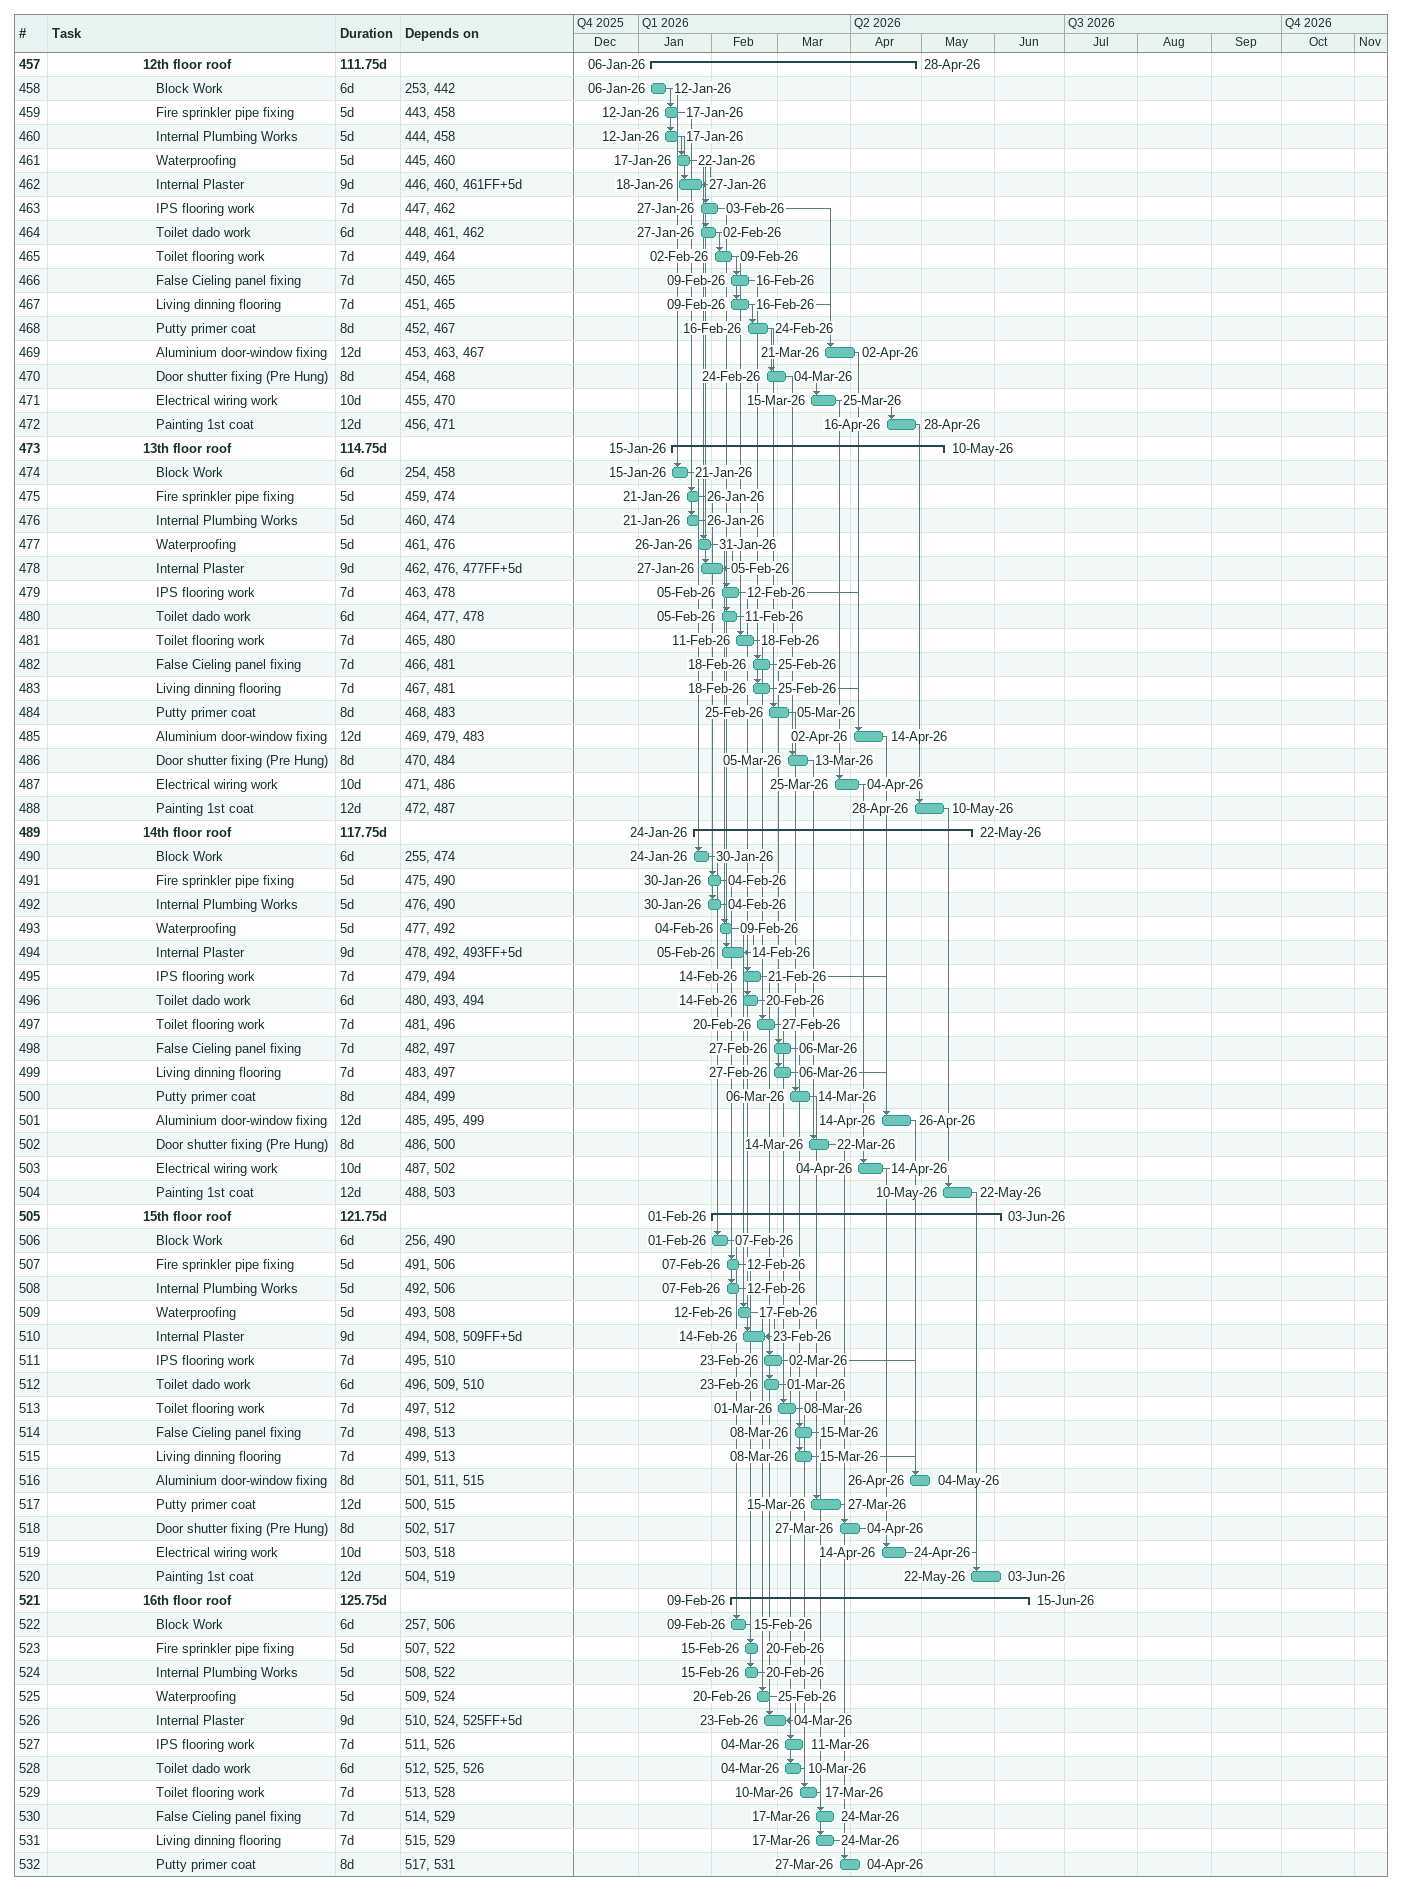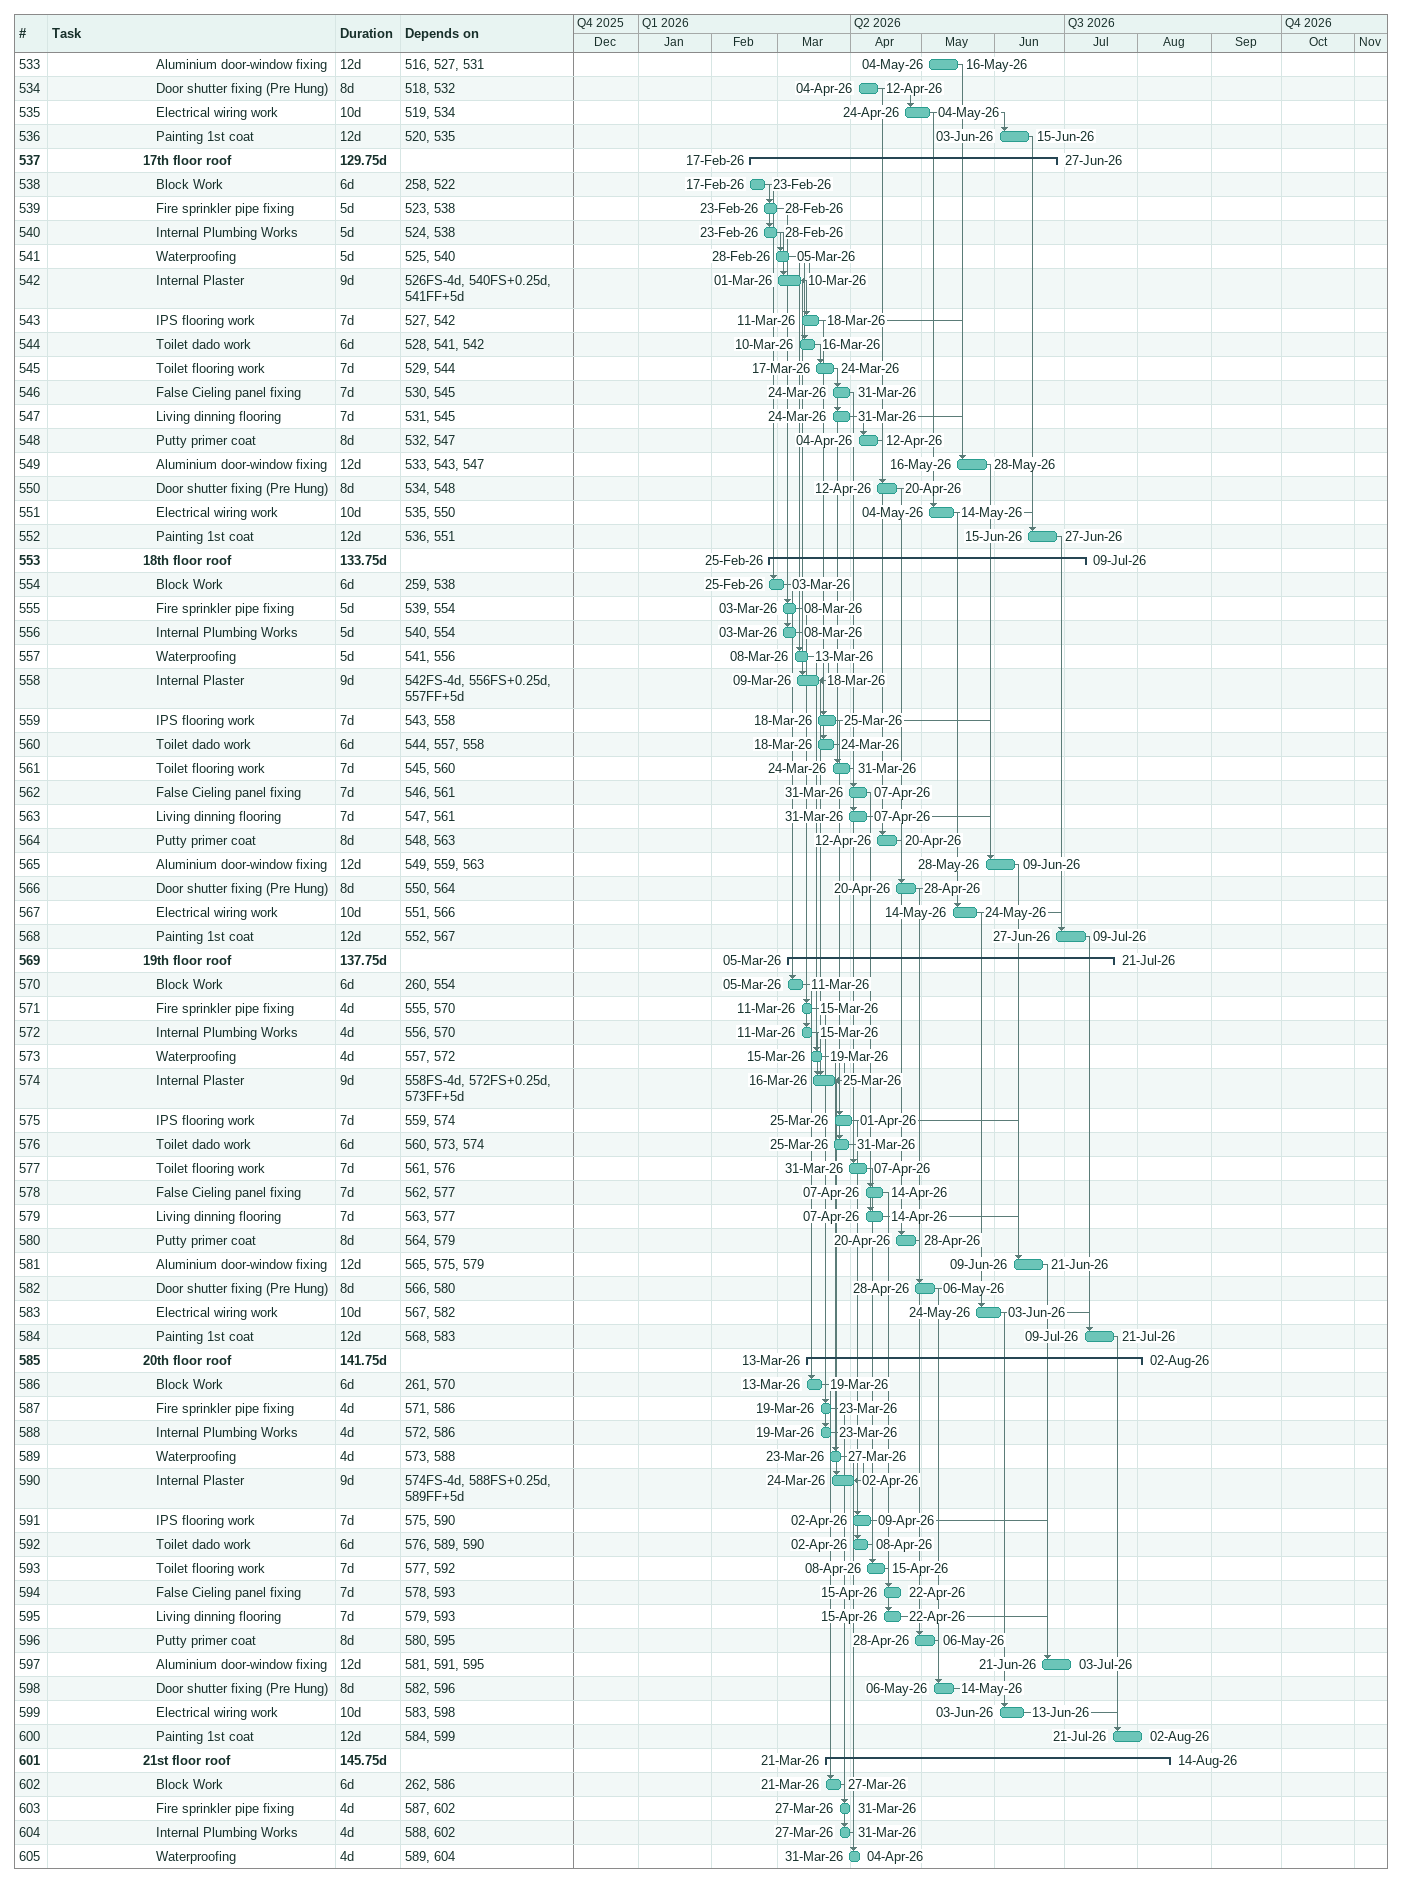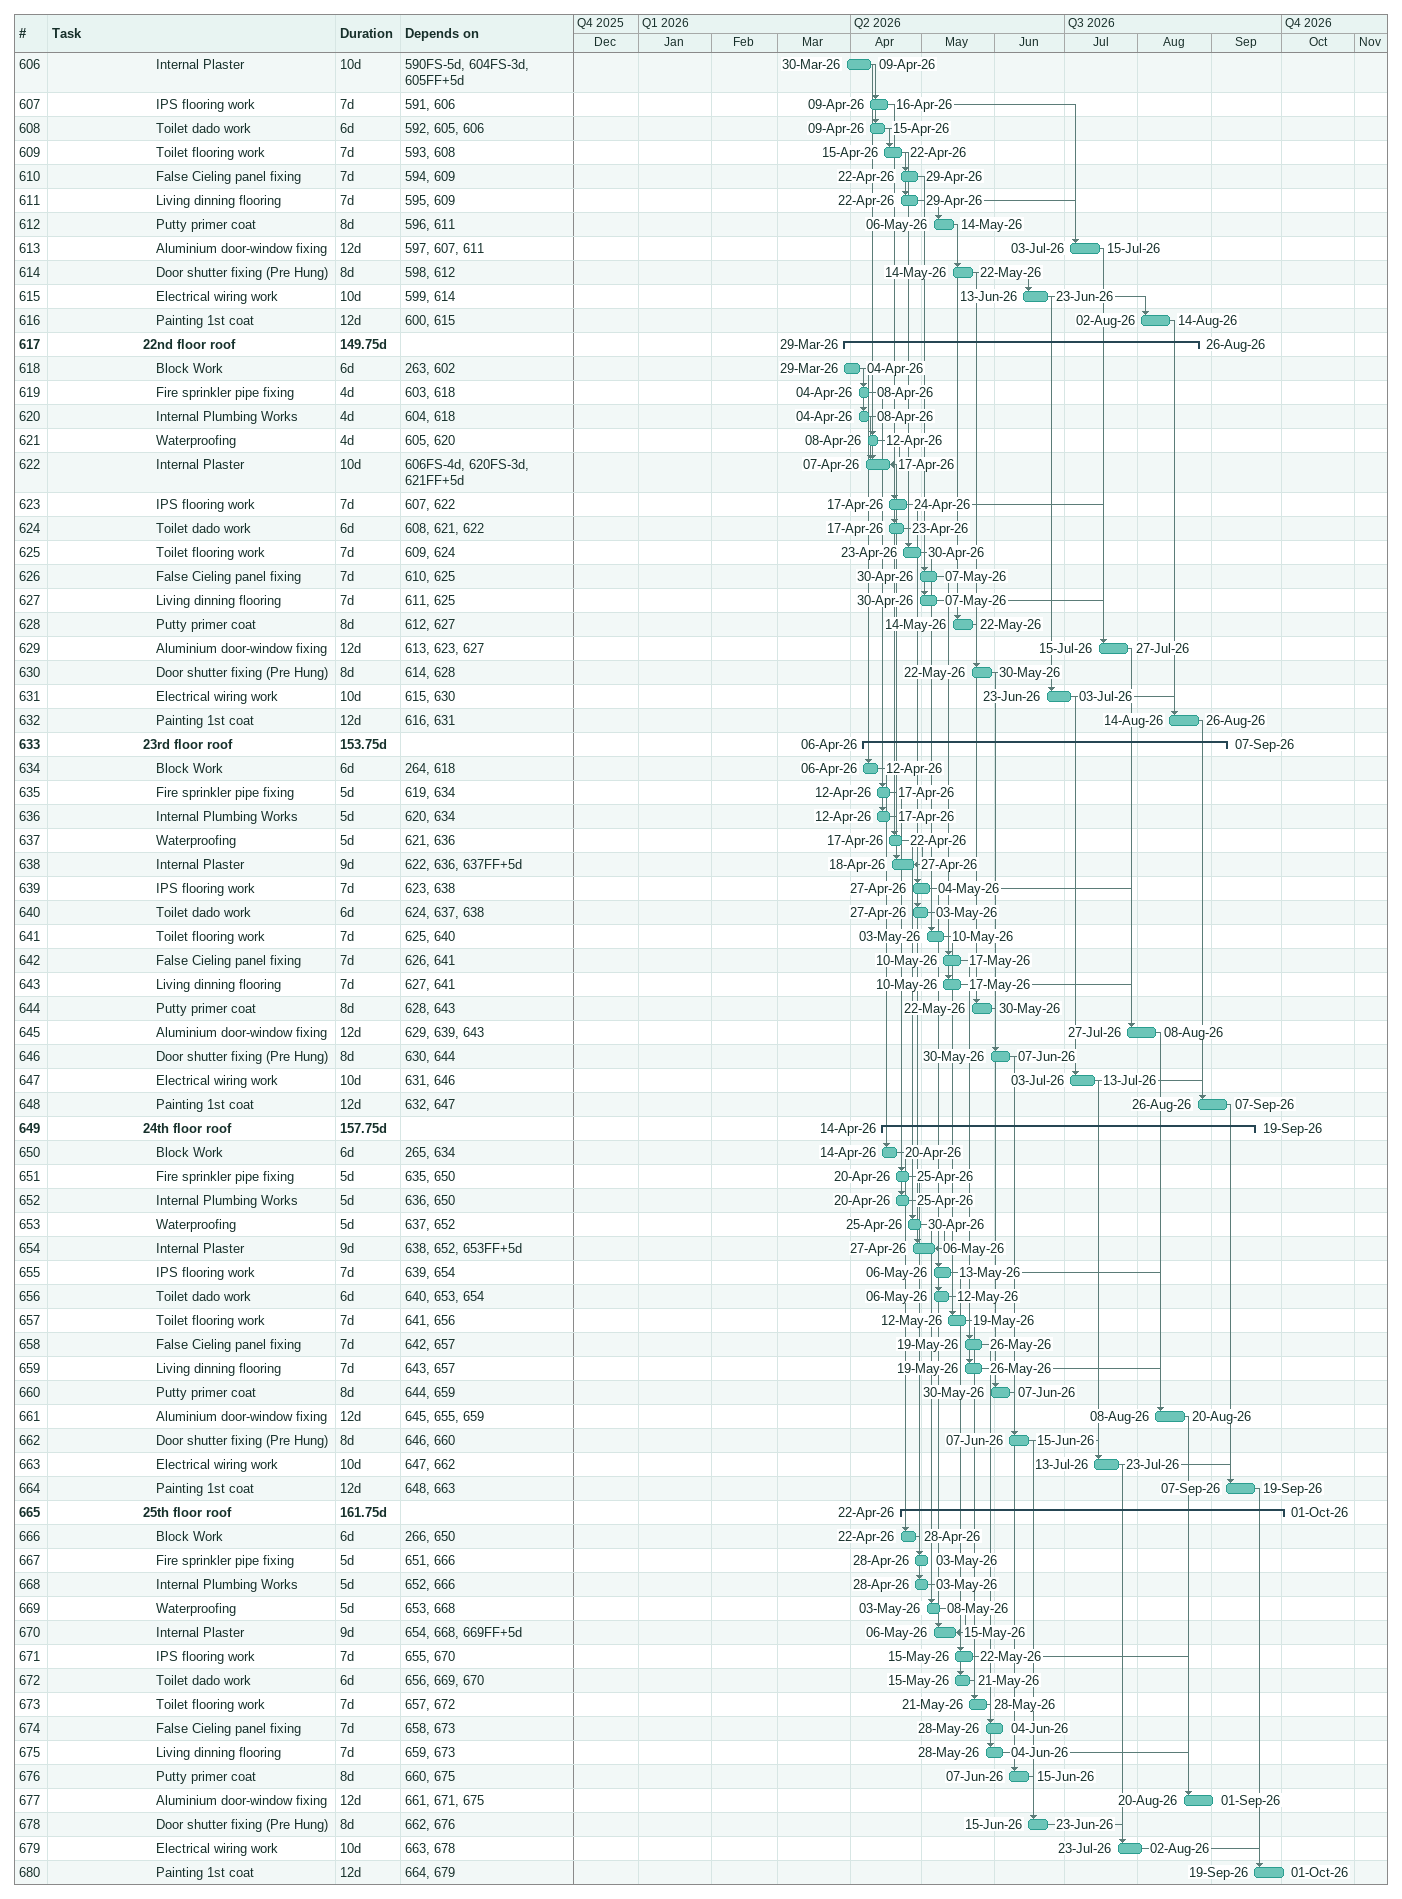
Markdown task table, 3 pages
| ID | Level | Task | Duration | Start | Finish | Predecessors |
|---|---|---|---|---|---|---|
| 457 | 8 | **12th floor roof** | 111.75d | 2026-01-06 | 2026-04-28 |  |
| 458 | 9 | Block Work | 6d | 2026-01-06 | 2026-01-12 | 253, 442 |
| 459 | 9 | Fire sprinkler pipe fixing | 5d | 2026-01-12 | 2026-01-17 | 443, 458 |
| 460 | 9 | Internal Plumbing Works | 5d | 2026-01-12 | 2026-01-17 | 444, 458 |
| 461 | 9 | Waterproofing | 5d | 2026-01-17 | 2026-01-22 | 445, 460 |
| 462 | 9 | Internal Plaster | 9d | 2026-01-18 | 2026-01-27 | 446, 460, 461FF+5d |
| 463 | 9 | IPS flooring work | 7d | 2026-01-27 | 2026-02-03 | 447, 462 |
| 464 | 9 | Toilet dado work | 6d | 2026-01-27 | 2026-02-02 | 448, 461, 462 |
| 465 | 9 | Toilet flooring work | 7d | 2026-02-02 | 2026-02-09 | 449, 464 |
| 466 | 9 | False Cieling panel fixing | 7d | 2026-02-09 | 2026-02-16 | 450, 465 |
| 467 | 9 | Living dinning flooring | 7d | 2026-02-09 | 2026-02-16 | 451, 465 |
| 468 | 9 | Putty primer coat | 8d | 2026-02-16 | 2026-02-24 | 452, 467 |
| 469 | 9 | Aluminium door-window fixing | 12d | 2026-03-21 | 2026-04-02 | 453, 463, 467 |
| 470 | 9 | Door shutter fixing (Pre Hung) | 8d | 2026-02-24 | 2026-03-04 | 454, 468 |
| 471 | 9 | Electrical wiring work | 10d | 2026-03-15 | 2026-03-25 | 455, 470 |
| 472 | 9 | Painting 1st coat | 12d | 2026-04-16 | 2026-04-28 | 456, 471 |
| 473 | 8 | **13th floor roof** | 114.75d | 2026-01-15 | 2026-05-10 |  |
| 474 | 9 | Block Work | 6d | 2026-01-15 | 2026-01-21 | 254, 458 |
| 475 | 9 | Fire sprinkler pipe fixing | 5d | 2026-01-21 | 2026-01-26 | 459, 474 |
| 476 | 9 | Internal Plumbing Works | 5d | 2026-01-21 | 2026-01-26 | 460, 474 |
| 477 | 9 | Waterproofing | 5d | 2026-01-26 | 2026-01-31 | 461, 476 |
| 478 | 9 | Internal Plaster | 9d | 2026-01-27 | 2026-02-05 | 462, 476, 477FF+5d |
| 479 | 9 | IPS flooring work | 7d | 2026-02-05 | 2026-02-12 | 463, 478 |
| 480 | 9 | Toilet dado work | 6d | 2026-02-05 | 2026-02-11 | 464, 477, 478 |
| 481 | 9 | Toilet flooring work | 7d | 2026-02-11 | 2026-02-18 | 465, 480 |
| 482 | 9 | False Cieling panel fixing | 7d | 2026-02-18 | 2026-02-25 | 466, 481 |
| 483 | 9 | Living dinning flooring | 7d | 2026-02-18 | 2026-02-25 | 467, 481 |
| 484 | 9 | Putty primer coat | 8d | 2026-02-25 | 2026-03-05 | 468, 483 |
| 485 | 9 | Aluminium door-window fixing | 12d | 2026-04-02 | 2026-04-14 | 469, 479, 483 |
| 486 | 9 | Door shutter fixing (Pre Hung) | 8d | 2026-03-05 | 2026-03-13 | 470, 484 |
| 487 | 9 | Electrical wiring work | 10d | 2026-03-25 | 2026-04-04 | 471, 486 |
| 488 | 9 | Painting 1st coat | 12d | 2026-04-28 | 2026-05-10 | 472, 487 |
| 489 | 8 | **14th floor roof** | 117.75d | 2026-01-24 | 2026-05-22 |  |
| 490 | 9 | Block Work | 6d | 2026-01-24 | 2026-01-30 | 255, 474 |
| 491 | 9 | Fire sprinkler pipe fixing | 5d | 2026-01-30 | 2026-02-04 | 475, 490 |
| 492 | 9 | Internal Plumbing Works | 5d | 2026-01-30 | 2026-02-04 | 476, 490 |
| 493 | 9 | Waterproofing | 5d | 2026-02-04 | 2026-02-09 | 477, 492 |
| 494 | 9 | Internal Plaster | 9d | 2026-02-05 | 2026-02-14 | 478, 492, 493FF+5d |
| 495 | 9 | IPS flooring work | 7d | 2026-02-14 | 2026-02-21 | 479, 494 |
| 496 | 9 | Toilet dado work | 6d | 2026-02-14 | 2026-02-20 | 480, 493, 494 |
| 497 | 9 | Toilet flooring work | 7d | 2026-02-20 | 2026-02-27 | 481, 496 |
| 498 | 9 | False Cieling panel fixing | 7d | 2026-02-27 | 2026-03-06 | 482, 497 |
| 499 | 9 | Living dinning flooring | 7d | 2026-02-27 | 2026-03-06 | 483, 497 |
| 500 | 9 | Putty primer coat | 8d | 2026-03-06 | 2026-03-14 | 484, 499 |
| 501 | 9 | Aluminium door-window fixing | 12d | 2026-04-14 | 2026-04-26 | 485, 495, 499 |
| 502 | 9 | Door shutter fixing (Pre Hung) | 8d | 2026-03-14 | 2026-03-22 | 486, 500 |
| 503 | 9 | Electrical wiring work | 10d | 2026-04-04 | 2026-04-14 | 487, 502 |
| 504 | 9 | Painting 1st coat | 12d | 2026-05-10 | 2026-05-22 | 488, 503 |
| 505 | 8 | **15th floor roof** | 121.75d | 2026-02-01 | 2026-06-03 |  |
| 506 | 9 | Block Work | 6d | 2026-02-01 | 2026-02-07 | 256, 490 |
| 507 | 9 | Fire sprinkler pipe fixing | 5d | 2026-02-07 | 2026-02-12 | 491, 506 |
| 508 | 9 | Internal Plumbing Works | 5d | 2026-02-07 | 2026-02-12 | 492, 506 |
| 509 | 9 | Waterproofing | 5d | 2026-02-12 | 2026-02-17 | 493, 508 |
| 510 | 9 | Internal Plaster | 9d | 2026-02-14 | 2026-02-23 | 494, 508, 509FF+5d |
| 511 | 9 | IPS flooring work | 7d | 2026-02-23 | 2026-03-02 | 495, 510 |
| 512 | 9 | Toilet dado work | 6d | 2026-02-23 | 2026-03-01 | 496, 509, 510 |
| 513 | 9 | Toilet flooring work | 7d | 2026-03-01 | 2026-03-08 | 497, 512 |
| 514 | 9 | False Cieling panel fixing | 7d | 2026-03-08 | 2026-03-15 | 498, 513 |
| 515 | 9 | Living dinning flooring | 7d | 2026-03-08 | 2026-03-15 | 499, 513 |
| 516 | 9 | Aluminium door-window fixing | 8d | 2026-04-26 | 2026-05-04 | 501, 511, 515 |
| 517 | 9 | Putty primer coat | 12d | 2026-03-15 | 2026-03-27 | 500, 515 |
| 518 | 9 | Door shutter fixing (Pre Hung) | 8d | 2026-03-27 | 2026-04-04 | 502, 517 |
| 519 | 9 | Electrical wiring work | 10d | 2026-04-14 | 2026-04-24 | 503, 518 |
| 520 | 9 | Painting 1st coat | 12d | 2026-05-22 | 2026-06-03 | 504, 519 |
| 521 | 8 | **16th floor roof** | 125.75d | 2026-02-09 | 2026-06-15 |  |
| 522 | 9 | Block Work | 6d | 2026-02-09 | 2026-02-15 | 257, 506 |
| 523 | 9 | Fire sprinkler pipe fixing | 5d | 2026-02-15 | 2026-02-20 | 507, 522 |
| 524 | 9 | Internal Plumbing Works | 5d | 2026-02-15 | 2026-02-20 | 508, 522 |
| 525 | 9 | Waterproofing | 5d | 2026-02-20 | 2026-02-25 | 509, 524 |
| 526 | 9 | Internal Plaster | 9d | 2026-02-23 | 2026-03-04 | 510, 524, 525FF+5d |
| 527 | 9 | IPS flooring work | 7d | 2026-03-04 | 2026-03-11 | 511, 526 |
| 528 | 9 | Toilet dado work | 6d | 2026-03-04 | 2026-03-10 | 512, 525, 526 |
| 529 | 9 | Toilet flooring work | 7d | 2026-03-10 | 2026-03-17 | 513, 528 |
| 530 | 9 | False Cieling panel fixing | 7d | 2026-03-17 | 2026-03-24 | 514, 529 |
| 531 | 9 | Living dinning flooring | 7d | 2026-03-17 | 2026-03-24 | 515, 529 |
| 532 | 9 | Putty primer coat | 8d | 2026-03-27 | 2026-04-04 | 517, 531 |
| 533 | 9 | Aluminium door-window fixing | 12d | 2026-05-04 | 2026-05-16 | 516, 527, 531 |
| 534 | 9 | Door shutter fixing (Pre Hung) | 8d | 2026-04-04 | 2026-04-12 | 518, 532 |
| 535 | 9 | Electrical wiring work | 10d | 2026-04-24 | 2026-05-04 | 519, 534 |
| 536 | 9 | Painting 1st coat | 12d | 2026-06-03 | 2026-06-15 | 520, 535 |
| 537 | 8 | **17th floor roof** | 129.75d | 2026-02-17 | 2026-06-27 |  |
| 538 | 9 | Block Work | 6d | 2026-02-17 | 2026-02-23 | 258, 522 |
| 539 | 9 | Fire sprinkler pipe fixing | 5d | 2026-02-23 | 2026-02-28 | 523, 538 |
| 540 | 9 | Internal Plumbing Works | 5d | 2026-02-23 | 2026-02-28 | 524, 538 |
| 541 | 9 | Waterproofing | 5d | 2026-02-28 | 2026-03-05 | 525, 540 |
| 542 | 9 | Internal Plaster | 9d | 2026-03-01 | 2026-03-10 | 526FS-4d, 540FS+0.25d, 541FF+5d |
| 543 | 9 | IPS flooring work | 7d | 2026-03-11 | 2026-03-18 | 527, 542 |
| 544 | 9 | Toilet dado work | 6d | 2026-03-10 | 2026-03-16 | 528, 541, 542 |
| 545 | 9 | Toilet flooring work | 7d | 2026-03-17 | 2026-03-24 | 529, 544 |
| 546 | 9 | False Cieling panel fixing | 7d | 2026-03-24 | 2026-03-31 | 530, 545 |
| 547 | 9 | Living dinning flooring | 7d | 2026-03-24 | 2026-03-31 | 531, 545 |
| 548 | 9 | Putty primer coat | 8d | 2026-04-04 | 2026-04-12 | 532, 547 |
| 549 | 9 | Aluminium door-window fixing | 12d | 2026-05-16 | 2026-05-28 | 533, 543, 547 |
| 550 | 9 | Door shutter fixing (Pre Hung) | 8d | 2026-04-12 | 2026-04-20 | 534, 548 |
| 551 | 9 | Electrical wiring work | 10d | 2026-05-04 | 2026-05-14 | 535, 550 |
| 552 | 9 | Painting 1st coat | 12d | 2026-06-15 | 2026-06-27 | 536, 551 |
| 553 | 8 | **18th floor roof** | 133.75d | 2026-02-25 | 2026-07-09 |  |
| 554 | 9 | Block Work | 6d | 2026-02-25 | 2026-03-03 | 259, 538 |
| 555 | 9 | Fire sprinkler pipe fixing | 5d | 2026-03-03 | 2026-03-08 | 539, 554 |
| 556 | 9 | Internal Plumbing Works | 5d | 2026-03-03 | 2026-03-08 | 540, 554 |
| 557 | 9 | Waterproofing | 5d | 2026-03-08 | 2026-03-13 | 541, 556 |
| 558 | 9 | Internal Plaster | 9d | 2026-03-09 | 2026-03-18 | 542FS-4d, 556FS+0.25d, 557FF+5d |
| 559 | 9 | IPS flooring work | 7d | 2026-03-18 | 2026-03-25 | 543, 558 |
| 560 | 9 | Toilet dado work | 6d | 2026-03-18 | 2026-03-24 | 544, 557, 558 |
| 561 | 9 | Toilet flooring work | 7d | 2026-03-24 | 2026-03-31 | 545, 560 |
| 562 | 9 | False Cieling panel fixing | 7d | 2026-03-31 | 2026-04-07 | 546, 561 |
| 563 | 9 | Living dinning flooring | 7d | 2026-03-31 | 2026-04-07 | 547, 561 |
| 564 | 9 | Putty primer coat | 8d | 2026-04-12 | 2026-04-20 | 548, 563 |
| 565 | 9 | Aluminium door-window fixing | 12d | 2026-05-28 | 2026-06-09 | 549, 559, 563 |
| 566 | 9 | Door shutter fixing (Pre Hung) | 8d | 2026-04-20 | 2026-04-28 | 550, 564 |
| 567 | 9 | Electrical wiring work | 10d | 2026-05-14 | 2026-05-24 | 551, 566 |
| 568 | 9 | Painting 1st coat | 12d | 2026-06-27 | 2026-07-09 | 552, 567 |
| 569 | 8 | **19th floor roof** | 137.75d | 2026-03-05 | 2026-07-21 |  |
| 570 | 9 | Block Work | 6d | 2026-03-05 | 2026-03-11 | 260, 554 |
| 571 | 9 | Fire sprinkler pipe fixing | 4d | 2026-03-11 | 2026-03-15 | 555, 570 |
| 572 | 9 | Internal Plumbing Works | 4d | 2026-03-11 | 2026-03-15 | 556, 570 |
| 573 | 9 | Waterproofing | 4d | 2026-03-15 | 2026-03-19 | 557, 572 |
| 574 | 9 | Internal Plaster | 9d | 2026-03-16 | 2026-03-25 | 558FS-4d, 572FS+0.25d, 573FF+5d |
| 575 | 9 | IPS flooring work | 7d | 2026-03-25 | 2026-04-01 | 559, 574 |
| 576 | 9 | Toilet dado work | 6d | 2026-03-25 | 2026-03-31 | 560, 573, 574 |
| 577 | 9 | Toilet flooring work | 7d | 2026-03-31 | 2026-04-07 | 561, 576 |
| 578 | 9 | False Cieling panel fixing | 7d | 2026-04-07 | 2026-04-14 | 562, 577 |
| 579 | 9 | Living dinning flooring | 7d | 2026-04-07 | 2026-04-14 | 563, 577 |
| 580 | 9 | Putty primer coat | 8d | 2026-04-20 | 2026-04-28 | 564, 579 |
| 581 | 9 | Aluminium door-window fixing | 12d | 2026-06-09 | 2026-06-21 | 565, 575, 579 |
| 582 | 9 | Door shutter fixing (Pre Hung) | 8d | 2026-04-28 | 2026-05-06 | 566, 580 |
| 583 | 9 | Electrical wiring work | 10d | 2026-05-24 | 2026-06-03 | 567, 582 |
| 584 | 9 | Painting 1st coat | 12d | 2026-07-09 | 2026-07-21 | 568, 583 |
| 585 | 8 | **20th floor roof** | 141.75d | 2026-03-13 | 2026-08-02 |  |
| 586 | 9 | Block Work | 6d | 2026-03-13 | 2026-03-19 | 261, 570 |
| 587 | 9 | Fire sprinkler pipe fixing | 4d | 2026-03-19 | 2026-03-23 | 571, 586 |
| 588 | 9 | Internal Plumbing Works | 4d | 2026-03-19 | 2026-03-23 | 572, 586 |
| 589 | 9 | Waterproofing | 4d | 2026-03-23 | 2026-03-27 | 573, 588 |
| 590 | 9 | Internal Plaster | 9d | 2026-03-24 | 2026-04-02 | 574FS-4d, 588FS+0.25d, 589FF+5d |
| 591 | 9 | IPS flooring work | 7d | 2026-04-02 | 2026-04-09 | 575, 590 |
| 592 | 9 | Toilet dado work | 6d | 2026-04-02 | 2026-04-08 | 576, 589, 590 |
| 593 | 9 | Toilet flooring work | 7d | 2026-04-08 | 2026-04-15 | 577, 592 |
| 594 | 9 | False Cieling panel fixing | 7d | 2026-04-15 | 2026-04-22 | 578, 593 |
| 595 | 9 | Living dinning flooring | 7d | 2026-04-15 | 2026-04-22 | 579, 593 |
| 596 | 9 | Putty primer coat | 8d | 2026-04-28 | 2026-05-06 | 580, 595 |
| 597 | 9 | Aluminium door-window fixing | 12d | 2026-06-21 | 2026-07-03 | 581, 591, 595 |
| 598 | 9 | Door shutter fixing (Pre Hung) | 8d | 2026-05-06 | 2026-05-14 | 582, 596 |
| 599 | 9 | Electrical wiring work | 10d | 2026-06-03 | 2026-06-13 | 583, 598 |
| 600 | 9 | Painting 1st coat | 12d | 2026-07-21 | 2026-08-02 | 584, 599 |
| 601 | 8 | **21st floor roof** | 145.75d | 2026-03-21 | 2026-08-14 |  |
| 602 | 9 | Block Work | 6d | 2026-03-21 | 2026-03-27 | 262, 586 |
| 603 | 9 | Fire sprinkler pipe fixing | 4d | 2026-03-27 | 2026-03-31 | 587, 602 |
| 604 | 9 | Internal Plumbing Works | 4d | 2026-03-27 | 2026-03-31 | 588, 602 |
| 605 | 9 | Waterproofing | 4d | 2026-03-31 | 2026-04-04 | 589, 604 |
| 606 | 9 | Internal Plaster | 10d | 2026-03-30 | 2026-04-09 | 590FS-5d, 604FS-3d, 605FF+5d |
| 607 | 9 | IPS flooring work | 7d | 2026-04-09 | 2026-04-16 | 591, 606 |
| 608 | 9 | Toilet dado work | 6d | 2026-04-09 | 2026-04-15 | 592, 605, 606 |
| 609 | 9 | Toilet flooring work | 7d | 2026-04-15 | 2026-04-22 | 593, 608 |
| 610 | 9 | False Cieling panel fixing | 7d | 2026-04-22 | 2026-04-29 | 594, 609 |
| 611 | 9 | Living dinning flooring | 7d | 2026-04-22 | 2026-04-29 | 595, 609 |
| 612 | 9 | Putty primer coat | 8d | 2026-05-06 | 2026-05-14 | 596, 611 |
| 613 | 9 | Aluminium door-window fixing | 12d | 2026-07-03 | 2026-07-15 | 597, 607, 611 |
| 614 | 9 | Door shutter fixing (Pre Hung) | 8d | 2026-05-14 | 2026-05-22 | 598, 612 |
| 615 | 9 | Electrical wiring work | 10d | 2026-06-13 | 2026-06-23 | 599, 614 |
| 616 | 9 | Painting 1st coat | 12d | 2026-08-02 | 2026-08-14 | 600, 615 |
| 617 | 8 | **22nd floor roof** | 149.75d | 2026-03-29 | 2026-08-26 |  |
| 618 | 9 | Block Work | 6d | 2026-03-29 | 2026-04-04 | 263, 602 |
| 619 | 9 | Fire sprinkler pipe fixing | 4d | 2026-04-04 | 2026-04-08 | 603, 618 |
| 620 | 9 | Internal Plumbing Works | 4d | 2026-04-04 | 2026-04-08 | 604, 618 |
| 621 | 9 | Waterproofing | 4d | 2026-04-08 | 2026-04-12 | 605, 620 |
| 622 | 9 | Internal Plaster | 10d | 2026-04-07 | 2026-04-17 | 606FS-4d, 620FS-3d, 621FF+5d |
| 623 | 9 | IPS flooring work | 7d | 2026-04-17 | 2026-04-24 | 607, 622 |
| 624 | 9 | Toilet dado work | 6d | 2026-04-17 | 2026-04-23 | 608, 621, 622 |
| 625 | 9 | Toilet flooring work | 7d | 2026-04-23 | 2026-04-30 | 609, 624 |
| 626 | 9 | False Cieling panel fixing | 7d | 2026-04-30 | 2026-05-07 | 610, 625 |
| 627 | 9 | Living dinning flooring | 7d | 2026-04-30 | 2026-05-07 | 611, 625 |
| 628 | 9 | Putty primer coat | 8d | 2026-05-14 | 2026-05-22 | 612, 627 |
| 629 | 9 | Aluminium door-window fixing | 12d | 2026-07-15 | 2026-07-27 | 613, 623, 627 |
| 630 | 9 | Door shutter fixing (Pre Hung) | 8d | 2026-05-22 | 2026-05-30 | 614, 628 |
| 631 | 9 | Electrical wiring work | 10d | 2026-06-23 | 2026-07-03 | 615, 630 |
| 632 | 9 | Painting 1st coat | 12d | 2026-08-14 | 2026-08-26 | 616, 631 |
| 633 | 8 | **23rd floor roof** | 153.75d | 2026-04-06 | 2026-09-07 |  |
| 634 | 9 | Block Work | 6d | 2026-04-06 | 2026-04-12 | 264, 618 |
| 635 | 9 | Fire sprinkler pipe fixing | 5d | 2026-04-12 | 2026-04-17 | 619, 634 |
| 636 | 9 | Internal Plumbing Works | 5d | 2026-04-12 | 2026-04-17 | 620, 634 |
| 637 | 9 | Waterproofing | 5d | 2026-04-17 | 2026-04-22 | 621, 636 |
| 638 | 9 | Internal Plaster | 9d | 2026-04-18 | 2026-04-27 | 622, 636, 637FF+5d |
| 639 | 9 | IPS flooring work | 7d | 2026-04-27 | 2026-05-04 | 623, 638 |
| 640 | 9 | Toilet dado work | 6d | 2026-04-27 | 2026-05-03 | 624, 637, 638 |
| 641 | 9 | Toilet flooring work | 7d | 2026-05-03 | 2026-05-10 | 625, 640 |
| 642 | 9 | False Cieling panel fixing | 7d | 2026-05-10 | 2026-05-17 | 626, 641 |
| 643 | 9 | Living dinning flooring | 7d | 2026-05-10 | 2026-05-17 | 627, 641 |
| 644 | 9 | Putty primer coat | 8d | 2026-05-22 | 2026-05-30 | 628, 643 |
| 645 | 9 | Aluminium door-window fixing | 12d | 2026-07-27 | 2026-08-08 | 629, 639, 643 |
| 646 | 9 | Door shutter fixing (Pre Hung) | 8d | 2026-05-30 | 2026-06-07 | 630, 644 |
| 647 | 9 | Electrical wiring work | 10d | 2026-07-03 | 2026-07-13 | 631, 646 |
| 648 | 9 | Painting 1st coat | 12d | 2026-08-26 | 2026-09-07 | 632, 647 |
| 649 | 8 | **24th floor roof** | 157.75d | 2026-04-14 | 2026-09-19 |  |
| 650 | 9 | Block Work | 6d | 2026-04-14 | 2026-04-20 | 265, 634 |
| 651 | 9 | Fire sprinkler pipe fixing | 5d | 2026-04-20 | 2026-04-25 | 635, 650 |
| 652 | 9 | Internal Plumbing Works | 5d | 2026-04-20 | 2026-04-25 | 636, 650 |
| 653 | 9 | Waterproofing | 5d | 2026-04-25 | 2026-04-30 | 637, 652 |
| 654 | 9 | Internal Plaster | 9d | 2026-04-27 | 2026-05-06 | 638, 652, 653FF+5d |
| 655 | 9 | IPS flooring work | 7d | 2026-05-06 | 2026-05-13 | 639, 654 |
| 656 | 9 | Toilet dado work | 6d | 2026-05-06 | 2026-05-12 | 640, 653, 654 |
| 657 | 9 | Toilet flooring work | 7d | 2026-05-12 | 2026-05-19 | 641, 656 |
| 658 | 9 | False Cieling panel fixing | 7d | 2026-05-19 | 2026-05-26 | 642, 657 |
| 659 | 9 | Living dinning flooring | 7d | 2026-05-19 | 2026-05-26 | 643, 657 |
| 660 | 9 | Putty primer coat | 8d | 2026-05-30 | 2026-06-07 | 644, 659 |
| 661 | 9 | Aluminium door-window fixing | 12d | 2026-08-08 | 2026-08-20 | 645, 655, 659 |
| 662 | 9 | Door shutter fixing (Pre Hung) | 8d | 2026-06-07 | 2026-06-15 | 646, 660 |
| 663 | 9 | Electrical wiring work | 10d | 2026-07-13 | 2026-07-23 | 647, 662 |
| 664 | 9 | Painting 1st coat | 12d | 2026-09-07 | 2026-09-19 | 648, 663 |
| 665 | 8 | **25th floor roof** | 161.75d | 2026-04-22 | 2026-10-01 |  |
| 666 | 9 | Block Work | 6d | 2026-04-22 | 2026-04-28 | 266, 650 |
| 667 | 9 | Fire sprinkler pipe fixing | 5d | 2026-04-28 | 2026-05-03 | 651, 666 |
| 668 | 9 | Internal Plumbing Works | 5d | 2026-04-28 | 2026-05-03 | 652, 666 |
| 669 | 9 | Waterproofing | 5d | 2026-05-03 | 2026-05-08 | 653, 668 |
| 670 | 9 | Internal Plaster | 9d | 2026-05-06 | 2026-05-15 | 654, 668, 669FF+5d |
| 671 | 9 | IPS flooring work | 7d | 2026-05-15 | 2026-05-22 | 655, 670 |
| 672 | 9 | Toilet dado work | 6d | 2026-05-15 | 2026-05-21 | 656, 669, 670 |
| 673 | 9 | Toilet flooring work | 7d | 2026-05-21 | 2026-05-28 | 657, 672 |
| 674 | 9 | False Cieling panel fixing | 7d | 2026-05-28 | 2026-06-04 | 658, 673 |
| 675 | 9 | Living dinning flooring | 7d | 2026-05-28 | 2026-06-04 | 659, 673 |
| 676 | 9 | Putty primer coat | 8d | 2026-06-07 | 2026-06-15 | 660, 675 |
| 677 | 9 | Aluminium door-window fixing | 12d | 2026-08-20 | 2026-09-01 | 661, 671, 675 |
| 678 | 9 | Door shutter fixing (Pre Hung) | 8d | 2026-06-15 | 2026-06-23 | 662, 676 |
| 679 | 9 | Electrical wiring work | 10d | 2026-07-23 | 2026-08-02 | 663, 678 |
| 680 | 9 | Painting 1st coat | 12d | 2026-09-19 | 2026-10-01 | 664, 679 |
